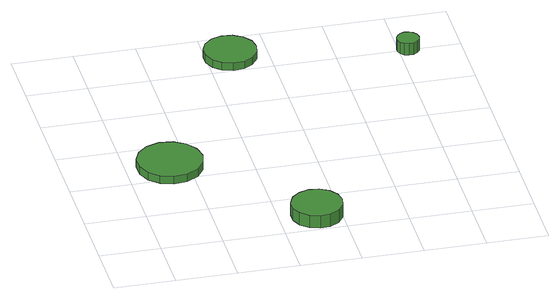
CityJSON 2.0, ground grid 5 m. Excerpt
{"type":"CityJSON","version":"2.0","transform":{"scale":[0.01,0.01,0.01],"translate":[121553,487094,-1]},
"CityObjects":{
"tree1":{"type":"SolitaryVegetationObject","attributes":{"function":"something"},"geometry":[{"type":"MultiSurface","lod":"1","boundaries":[[[0,1,2,3,4,5,6,7,8,9,10,11,12,13,14]],[[15,16,17,18,19,20,21,22,23,24,25,26,27,28,29]],[[0,29,28,1]],[[1,28,27,2]],[[2,27,26,3]],[[3,26,25,4]],[[4,25,24,5]],[[5,24,23,6]],[[6,23,22,7]],[[7,22,21,8]],[[8,21,20,9]],[[9,20,19,10]],[[10,19,18,11]],[[11,18,17,12]],[[12,17,16,13]],[[13,16,15,14]],[[14,15,29,0]]]}]},
"tree2":{"type":"SolitaryVegetationObject","attributes":{"function":"something"},"geometry":[{"type":"MultiSurface","lod":"1","boundaries":[[[30,31,32,33,34,35,36,37,38,39,40,41,42,43,44]],[[45,46,47,48,49,50,51,52,53,54,55,56,57,58,59]],[[30,59,58,31]],[[31,58,57,32]],[[32,57,56,33]],[[33,56,55,34]],[[34,55,54,35]],[[35,54,53,36]],[[36,53,52,37]],[[37,52,51,38]],[[38,51,50,39]],[[39,50,49,40]],[[40,49,48,41]],[[41,48,47,42]],[[42,47,46,43]],[[43,46,45,44]],[[44,45,59,30]]]}]},
"tree3":{"type":"SolitaryVegetationObject","attributes":{"function":"something"},"geometry":[{"type":"MultiSurface","lod":"1","boundaries":[[[60,61,62,63,64,65,66,67,68,69,70,71,72,73,74]],[[75,76,77,78,79,80,81,82,83,84,85,86,87,88,89]],[[60,89,88,61]],[[61,88,87,62]],[[62,87,86,63]],[[63,86,85,64]],[[64,85,84,65]],[[65,84,83,66]],[[66,83,82,67]],[[67,82,81,68]],[[68,81,80,69]],[[69,80,79,70]],[[70,79,78,71]],[[71,78,77,72]],[[72,77,76,73]],[[73,76,75,74]],[[74,75,89,60]]]}]},
"tree4":{"type":"SolitaryVegetationObject","attributes":{"function":"something"},"geometry":[{"type":"MultiSurface","lod":"1","boundaries":[[[90,91,92,93,94,95,96,97,98,99,100,101,102,103,104]],[[105,106,107,108,109,110,111,112,113,114,115,116,117,118,119]],[[90,119,118,91]],[[91,118,117,92]],[[92,117,116,93]],[[93,116,115,94]],[[94,115,114,95]],[[95,114,113,96]],[[96,113,112,97]],[[97,112,111,98]],[[98,111,110,99]],[[99,110,109,100]],[[100,109,108,101]],[[101,108,107,102]],[[102,107,106,103]],[[103,106,105,104]],[[104,105,119,90]]]}]}
},
"vertices":[
[616,1199,128],[593,1306,128],[528,1396,128],[433,1451,128],[323,1463,128],[218,1428,128],[136,1355,128],[91,1254,128],[91,1143,128],[136,1042,128],[218,969,128],[323,934,128],[433,946,128],[528,1001,128],[593,1091,128],[593,1091,60],[528,1001,60],[433,946,60],[323,934,60],[218,969,60],[136,1042,60],[91,1143,60],[91,1254,60],[136,1355,60],[218,1428,60],[323,1463,60],[433,1451,60],[528,1396,60],[593,1306,60],[616,1199,60],
[1511,224,171],[1493,308,171],[1443,378,171],[1368,421,171],[1283,430,171],[1201,403,171],[1137,345,171],[1102,267,171],[1102,181,171],[1137,103,171],[1201,45,171],[1283,19,171],[1368,27,171],[1443,70,171],[1493,140,171],[1493,140,60],[1443,70,60],[1368,27,60],[1283,19,60],[1201,45,60],[1137,103,60],[1102,181,60],[1102,267,60],[1137,345,60],[1201,403,60],[1283,430,60],[1368,421,60],[1443,378,60],[1493,308,60],[1511,224,60],
[1406,2717,128],[1387,2804,128],[1335,2876,128],[1258,2921,128],[1170,2930,128],[1085,2903,128],[1019,2843,128],[983,2762,128],[983,2673,128],[1019,2591,128],[1085,2532,128],[1170,2504,128],[1258,2514,128],[1335,2558,128],[1387,2630,128],[1387,2630,61],[1335,2558,61],[1258,2514,61],[1170,2504,61],[1085,2532,61],[1019,2591,61],[983,2673,61],[983,2762,61],[1019,2843,61],[1085,2903,61],[1170,2930,61],[1258,2921,61],[1335,2876,61],[1387,2804,61],[1406,2717,61],
[2664,2508,165],[2656,2544,165],[2634,2575,165],[2601,2594,165],[2564,2598,165],[2528,2586,165],[2500,2561,165],[2484,2526,165],[2484,2489,165],[2500,2454,165],[2528,2429,165],[2564,2417,165],[2601,2421,165],[2634,2440,165],[2656,2471,165],[2656,2471,61],[2634,2440,61],[2601,2421,61],[2564,2417,61],[2528,2429,61],[2500,2454,61],[2484,2489,61],[2484,2526,61],[2500,2561,61],[2528,2586,61],[2564,2598,61],[2601,2594,61],[2634,2575,61],[2656,2544,61],[2664,2508,61]
]}
